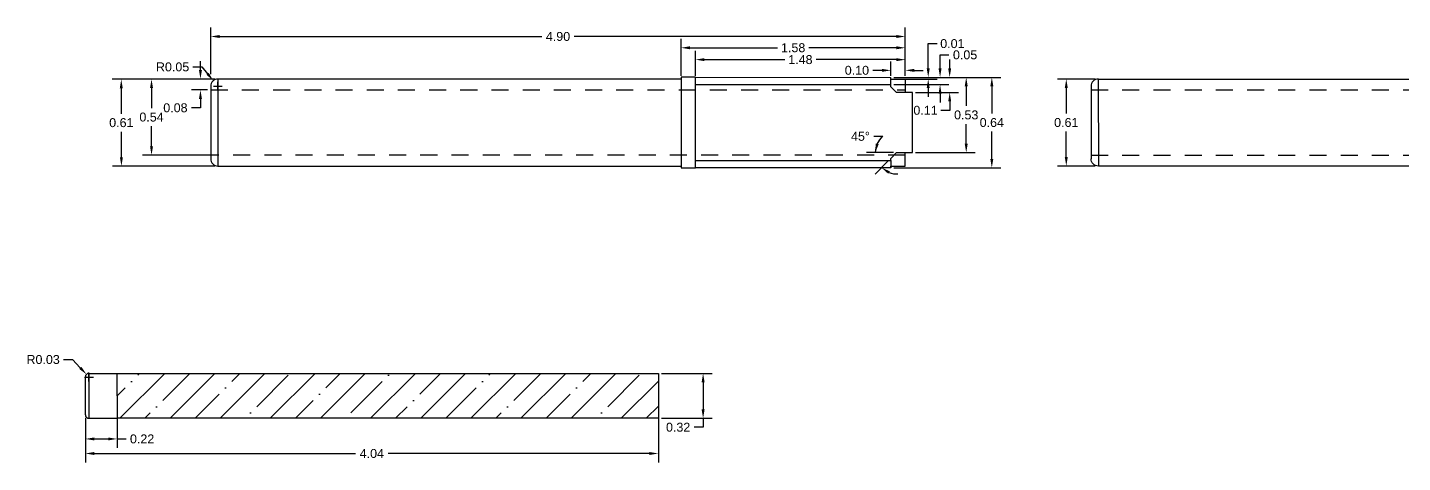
# Model space of a CAD drawing. Header units: inches. Extents: x 6.1 to 73.5, y 2.5 to 22.
# Drawn here: x 22.96 to 32.65, y 6.65 to 9.71 of the extents above; entities that cross this region are included whole.
import ezdxf

# ---------------------------------------------------------------- set-up
doc = ezdxf.new("R2010")
doc.units = ezdxf.units.IN
doc.header["$MEASUREMENT"] = 0
doc.linetypes.add('ACAD_ISO02W100', pattern=[15, 12, -3])
doc.layers.add('AlteFeteNevizibile', color=211, linetype='ACAD_ISO02W100')
doc.layers.add('Dimensiuni', color=4, linetype='Continuous', transparency=0.6)
doc.layers.add('ExteriorComponenta', color=1, linetype='Continuous', lineweight=25)
doc.styles.get("Standard").update_dxf_attribs({"font": 'arial.ttf'})
doc.dimstyles.get("Standard").update_dxf_attribs({"dimscale": 0.35, "dimtxt": 0.18, "dimasz": 0.18, "dimexe": 0.18, "dimexo": 0.0625, "dimgap": 0.09, "dimtad": 0, "dimtih": 1, "dimtoh": 1, "dimzin": 0, "dimdsep": 46, "dimtxsty": 'Standard', "dimcen": 0.09, "dimadec": 0, "dimazin": 0, "dimtfac": 1, "dimtofl": 0, "dimtmove": 0, "dimatfit": 3, "dimfxl": 1, "dimtolj": 1, "dimtzin": 0, "dimarcsym": 0})

# ---------------------------------------------------------------- blocks, each defined once
blk = doc.blocks.new('*D333')
at = {"layer": 'Dimensiuni', "color": 0, "lineweight": -2, "ltscale": 0.01, "transparency": 16777216}
for p, q in [((24.123, 9.4355), (24.186, 9.4355)), ((24.186, 9.4355), (24.2262, 9.387)), ((24.2983, 9.2684), (24.2983, 9.3314)), ((24.2668, 9.2999), (24.3298, 9.2999))]:
    blk.add_line(p, q, dxfattribs=at)
at = {"layer": 'Dimensiuni', "color": 0, "ltscale": 0.01, "transparency": 16777216}
blk.add_solid([(24.2342, 9.3937), (24.2181, 9.3803), (24.2664, 9.3384)], dxfattribs=at)
at = {"layer": 'Dimensiuni', "color": 0, "ltscale": 0.01, "transparency": 16777216, "insert": (23.9793, 9.4355), "char_height": 0.063, "attachment_point": 5}
blk.add_mtext('\\A1;R0.05', dxfattribs=at)
blk = doc.blocks.new('*D334')
at = {"layer": 'Dimensiuni', "color": 0, "lineweight": -2, "ltscale": 0.01, "transparency": 16777216}
for p, q in [((24.2483, 9.3841), (24.2483, 9.7129)), ((29.1462, 9.3841), (29.1462, 9.7129)), ((24.3113, 9.6499), (26.5827, 9.6499)), ((29.0832, 9.6499), (26.8117, 9.6499))]:
    blk.add_line(p, q, dxfattribs=at)
at = {"layer": 'Dimensiuni', "color": 0, "ltscale": 0.01, "transparency": 16777216}
for points in [[(24.3113, 9.6604), (24.3113, 9.6394), (24.2483, 9.6499)], [(29.0832, 9.6604), (29.0832, 9.6394), (29.1462, 9.6499)]]:
    blk.add_solid(points, dxfattribs=at)
at = {"layer": 'Dimensiuni', "color": 0, "ltscale": 0.01, "transparency": 16777216, "insert": (26.6972, 9.6499), "char_height": 0.063, "attachment_point": 5}
blk.add_mtext('\\A1;4.90', dxfattribs=at)
blk = doc.blocks.new('*D335')
at = {"layer": 'Dimensiuni', "color": 0, "lineweight": -2, "ltscale": 0.01, "transparency": 16777216}
for p, q in [((28.9812, 9.4114), (28.9182, 9.4114)), ((29.0442, 9.3718), (29.0442, 9.4744)), ((29.1462, 9.3718), (29.1462, 9.4744)), ((29.2092, 9.4113), (29.2722, 9.4113))]:
    blk.add_line(p, q, dxfattribs=at)
at = {"layer": 'Dimensiuni', "color": 0, "ltscale": 0.01, "transparency": 16777216}
for points in [[(28.9812, 9.4219), (28.9812, 9.4009), (29.0442, 9.4114)], [(29.2092, 9.4218), (29.2092, 9.4008), (29.1462, 9.4114)]]:
    blk.add_solid(points, dxfattribs=at)
at = {"layer": 'Dimensiuni', "color": 0, "ltscale": 0.01, "transparency": 16777216, "insert": (28.805, 9.4114), "char_height": 0.063, "attachment_point": 5}
blk.add_mtext('\\A1;0.10', dxfattribs=at)
blk = doc.blocks.new('*D336')
at = {"layer": 'Dimensiuni', "color": 0, "lineweight": -2, "ltscale": 0.01, "transparency": 16777216}
for p, q in [((27.5646, 9.3718), (27.5646, 9.6334)), ((29.1462, 9.3718), (29.1462, 9.6334)), ((27.6276, 9.5704), (28.245, 9.5704)), ((29.0832, 9.5704), (28.4658, 9.5704))]:
    blk.add_line(p, q, dxfattribs=at)
at = {"layer": 'Dimensiuni', "color": 0, "ltscale": 0.01, "transparency": 16777216}
for points in [[(27.6276, 9.5809), (27.6276, 9.5599), (27.5646, 9.5704)], [(29.0832, 9.5809), (29.0832, 9.5599), (29.1462, 9.5704)]]:
    blk.add_solid(points, dxfattribs=at)
at = {"layer": 'Dimensiuni', "color": 0, "ltscale": 0.01, "transparency": 16777216, "insert": (28.3554, 9.5704), "char_height": 0.063, "attachment_point": 5}
blk.add_mtext('\\A1;1.58', dxfattribs=at)
blk = doc.blocks.new('*D337')
at = {"layer": 'Dimensiuni', "color": 0, "lineweight": -2, "ltscale": 0.01, "transparency": 16777216}
for p, q in [((27.6666, 9.3718), (27.6666, 9.5498)), ((29.1462, 9.3718), (29.1462, 9.5498)), ((27.7296, 9.4868), (28.296, 9.4868)), ((29.0832, 9.4868), (28.5168, 9.4868))]:
    blk.add_line(p, q, dxfattribs=at)
at = {"layer": 'Dimensiuni', "color": 0, "ltscale": 0.01, "transparency": 16777216}
for points in [[(27.7296, 9.4973), (27.7296, 9.4763), (27.6666, 9.4868)], [(29.0832, 9.4973), (29.0832, 9.4763), (29.1462, 9.4868)]]:
    blk.add_solid(points, dxfattribs=at)
at = {"layer": 'Dimensiuni', "color": 0, "ltscale": 0.01, "transparency": 16777216, "insert": (28.4064, 9.4868), "char_height": 0.063, "attachment_point": 5}
blk.add_mtext('\\A1;1.48', dxfattribs=at)
blk = doc.blocks.new('*D338')
at = {"layer": 'Dimensiuni', "color": 0, "lineweight": -2, "ltscale": 0.01, "transparency": 16777216}
for p, q in [((29.3078, 9.4252), (29.3078, 9.5994)), ((29.3078, 9.5994), (29.3708, 9.5994)), ((29.0661, 9.3622), (29.3708, 9.3621)), ((29.0661, 9.3499), (29.3708, 9.3498)), ((29.3077, 9.2869), (29.3077, 9.2239))]:
    blk.add_line(p, q, dxfattribs=at)
at = {"layer": 'Dimensiuni', "color": 0, "ltscale": 0.01, "transparency": 16777216}
for points in [[(29.2973, 9.4252), (29.3183, 9.4252), (29.3078, 9.3622)], [(29.2972, 9.2869), (29.3182, 9.2869), (29.3078, 9.3499)]]:
    blk.add_solid(points, dxfattribs=at)
at = {"layer": 'Dimensiuni', "color": 0, "ltscale": 0.01, "transparency": 16777216, "insert": (29.4781, 9.5994), "char_height": 0.063, "attachment_point": 5}
blk.add_mtext('\\A1;0.01', dxfattribs=at)
blk = doc.blocks.new('*D339')
at = {"layer": 'Dimensiuni', "color": 0, "lineweight": -2, "ltscale": 0.01, "transparency": 16777216}
for p, q in [((29.4591, 9.4252), (29.4591, 9.4882)), ((29.161, 9.3622), (29.5221, 9.3622)), ((29.2191, 9.2556), (29.5221, 9.2556)), ((29.4591, 9.1296), (29.3961, 9.1296)), ((29.4591, 9.1926), (29.4591, 9.1296))]:
    blk.add_line(p, q, dxfattribs=at)
at = {"layer": 'Dimensiuni', "color": 0, "ltscale": 0.01, "transparency": 16777216}
for points in [[(29.4486, 9.4252), (29.4696, 9.4252), (29.4591, 9.3622)], [(29.4486, 9.1926), (29.4696, 9.1926), (29.4591, 9.2556)]]:
    blk.add_solid(points, dxfattribs=at)
at = {"layer": 'Dimensiuni', "color": 0, "ltscale": 0.01, "transparency": 16777216, "insert": (29.2889, 9.1296), "char_height": 0.063, "attachment_point": 5}
blk.add_mtext('\\A1;0.11', dxfattribs=at)
blk = doc.blocks.new('*D340')
at = {"layer": 'Dimensiuni', "color": 0, "lineweight": -2, "ltscale": 0.01, "transparency": 16777216}
for p, q in [((29.0661, 9.3622), (29.6388, 9.3622)), ((29.5758, 9.2992), (29.5758, 9.1609)), ((29.5758, 8.8951), (29.5758, 9.0335)), ((29.2191, 8.8321), (29.6388, 8.8321))]:
    blk.add_line(p, q, dxfattribs=at)
at = {"layer": 'Dimensiuni', "color": 0, "ltscale": 0.01, "transparency": 16777216}
for points in [[(29.5653, 9.2992), (29.5863, 9.2992), (29.5758, 9.3622)], [(29.5653, 8.8951), (29.5863, 8.8951), (29.5758, 8.8321)]]:
    blk.add_solid(points, dxfattribs=at)
at = {"layer": 'Dimensiuni', "color": 0, "ltscale": 0.01, "transparency": 16777216, "insert": (29.5758, 9.0972), "char_height": 0.063, "attachment_point": 5}
blk.add_mtext('\\A1;0.53', dxfattribs=at)
blk = doc.blocks.new('*D341')
at = {"layer": 'Dimensiuni', "color": 0, "lineweight": -2, "ltscale": 0.01, "transparency": 16777216}
for p, q in [((29.0661, 9.3622), (29.8194, 9.3622)), ((29.7564, 9.2992), (29.7563, 9.1072)), ((29.7563, 8.7879), (29.7563, 8.9799)), ((29.066, 8.7249), (29.8193, 8.7249))]:
    blk.add_line(p, q, dxfattribs=at)
at = {"layer": 'Dimensiuni', "color": 0, "ltscale": 0.01, "transparency": 16777216}
for points in [[(29.7459, 9.2992), (29.7669, 9.2992), (29.7564, 9.3622)], [(29.7458, 8.7879), (29.7668, 8.7879), (29.7563, 8.7249)]]:
    blk.add_solid(points, dxfattribs=at)
at = {"layer": 'Dimensiuni', "color": 0, "ltscale": 0.01, "transparency": 16777216, "insert": (29.7563, 9.0436), "char_height": 0.063, "attachment_point": 5}
blk.add_mtext('\\A1;0.64', dxfattribs=at)
blk = doc.blocks.new('*D342')
at = {"layer": 'Dimensiuni', "color": 0, "lineweight": -2, "ltscale": 0.01, "transparency": 16777216}
for p, q in [((24.1756, 9.4129), (24.1756, 9.4759)), ((24.2774, 9.3499), (24.1126, 9.3499)), ((24.2264, 9.2734), (24.1126, 9.2734)), ((24.1756, 9.1474), (24.1126, 9.1474)), ((24.1756, 9.2104), (24.1756, 9.1474))]:
    blk.add_line(p, q, dxfattribs=at)
at = {"layer": 'Dimensiuni', "color": 0, "ltscale": 0.01, "transparency": 16777216}
for points in [[(24.1651, 9.4129), (24.1861, 9.4129), (24.1756, 9.3499)], [(24.1651, 9.2104), (24.1861, 9.2104), (24.1756, 9.2734)]]:
    blk.add_solid(points, dxfattribs=at)
at = {"layer": 'Dimensiuni', "color": 0, "ltscale": 0.01, "transparency": 16777216, "insert": (23.9992, 9.1474), "char_height": 0.063, "attachment_point": 5}
blk.add_mtext('\\A1;0.08', dxfattribs=at)
blk = doc.blocks.new('*D343')
at = {"layer": 'Dimensiuni', "color": 0, "lineweight": -2, "ltscale": 0.01, "transparency": 16777216}
for p, q in [((24.2774, 9.3499), (23.7678, 9.3499)), ((23.8308, 9.2869), (23.8308, 9.1458)), ((23.8308, 8.8772), (23.8308, 9.0184)), ((24.2774, 8.8142), (23.7678, 8.8142))]:
    blk.add_line(p, q, dxfattribs=at)
at = {"layer": 'Dimensiuni', "color": 0, "ltscale": 0.01, "transparency": 16777216}
for points in [[(23.8203, 9.2869), (23.8413, 9.2869), (23.8308, 9.3499)], [(23.8203, 8.8772), (23.8413, 8.8772), (23.8308, 8.8142)]]:
    blk.add_solid(points, dxfattribs=at)
at = {"layer": 'Dimensiuni', "color": 0, "ltscale": 0.01, "transparency": 16777216, "insert": (23.8308, 9.0821), "char_height": 0.063, "attachment_point": 5}
blk.add_mtext('\\A1;0.54', dxfattribs=at)
blk = doc.blocks.new('*D344')
at = {"layer": 'Dimensiuni', "color": 0, "lineweight": -2, "ltscale": 0.01, "transparency": 16777216}
for p, q in [((29.3912, 9.4251), (29.3913, 9.5204)), ((29.3913, 9.5204), (29.4543, 9.5204)), ((29.066, 9.3112), (29.4542, 9.3111)), ((29.0661, 9.3622), (29.4542, 9.3621)), ((29.3912, 9.2481), (29.3912, 9.1851))]:
    blk.add_line(p, q, dxfattribs=at)
at = {"layer": 'Dimensiuni', "color": 0, "ltscale": 0.01, "transparency": 16777216}
for points in [[(29.3807, 9.4251), (29.4017, 9.4251), (29.3912, 9.3621)], [(29.3807, 9.2481), (29.4017, 9.2481), (29.3912, 9.3111)]]:
    blk.add_solid(points, dxfattribs=at)
at = {"layer": 'Dimensiuni', "color": 0, "ltscale": 0.01, "transparency": 16777216, "insert": (29.5678, 9.5204), "char_height": 0.063, "attachment_point": 5}
blk.add_mtext('\\A1;0.05', dxfattribs=at)
blk = doc.blocks.new('*D345')
at = {"layer": 'Dimensiuni', "color": 0, "lineweight": -2, "ltscale": 0.01, "transparency": 16777216}
for p, q in [((28.9875, 8.9465), (28.9245, 8.9465)), ((29.0631, 8.8321), (28.8717, 8.8321)), ((29.0287, 8.7758), (28.9342, 8.6813))]:
    blk.add_line(p, q, dxfattribs=at)
for start, end in [(130.42883, 180), (131.60158, 155.80079), (249.19921, 273.39842)]:
    blk.add_arc((29.085, 8.8321), 0.1503, start, end, dxfattribs=at)
at = {"layer": 'Dimensiuni', "color": 0, "ltscale": 0.01, "transparency": 16777216}
for points in [[(28.9582, 8.8915), (28.9376, 8.8959), (28.9347, 8.8321)], [(29.0259, 8.6828), (29.0373, 8.7004), (28.9787, 8.7258)]]:
    blk.add_solid(points, dxfattribs=at)
at = {"layer": 'Dimensiuni', "color": 0, "ltscale": 0.01, "transparency": 16777216, "insert": (28.83, 8.9465), "char_height": 0.063, "attachment_point": 5}
blk.add_mtext('\\A1;45°', dxfattribs=at)
blk = doc.blocks.new('*D346')
at = {"layer": 'Dimensiuni', "color": 0, "lineweight": -2, "ltscale": 0.01, "transparency": 16777216}
for p, q in [((24.2764, 9.3499), (23.5543, 9.3487)), ((23.6174, 9.2858), (23.6177, 9.1063)), ((23.6182, 8.7996), (23.6179, 8.979)), ((24.2774, 8.7377), (23.5553, 8.7365))]:
    blk.add_line(p, q, dxfattribs=at)
at = {"layer": 'Dimensiuni', "color": 0, "ltscale": 0.01, "transparency": 16777216}
for points in [[(23.6279, 9.2858), (23.6069, 9.2858), (23.6173, 9.3488)], [(23.6287, 8.7996), (23.6077, 8.7995), (23.6183, 8.7366)]]:
    blk.add_solid(points, dxfattribs=at)
at = {"layer": 'Dimensiuni', "color": 0, "ltscale": 0.01, "transparency": 16777216, "insert": (23.6178, 9.0427), "char_height": 0.063, "attachment_point": 5}
blk.add_mtext('\\A1;0.61', dxfattribs=at)
blk = doc.blocks.new('*D347')
at = {"layer": 'Dimensiuni', "color": 0, "lineweight": -2, "ltscale": 0.01, "transparency": 16777216}
for p, q in [((30.4856, 9.35), (30.2183, 9.35)), ((30.2813, 9.287), (30.2813, 9.1075)), ((30.2813, 8.8007), (30.2813, 8.9802)), ((30.4856, 8.7377), (30.2183, 8.7377))]:
    blk.add_line(p, q, dxfattribs=at)
at = {"layer": 'Dimensiuni', "color": 0, "ltscale": 0.01, "transparency": 16777216}
for points in [[(30.2708, 9.287), (30.2918, 9.287), (30.2813, 9.35)], [(30.2708, 8.8007), (30.2918, 8.8007), (30.2813, 8.7377)]]:
    blk.add_solid(points, dxfattribs=at)
at = {"layer": 'Dimensiuni', "color": 0, "ltscale": 0.01, "transparency": 16777216, "insert": (30.2813, 9.0438), "char_height": 0.063, "attachment_point": 5}
blk.add_mtext('\\A1;0.61', dxfattribs=at)
blk = doc.blocks.new('*D366')
at = {"layer": 'Dimensiuni', "color": 0, "lineweight": -2, "ltscale": 0.01, "transparency": 16777216}
for p, q in [((23.3641, 6.9646), (23.3641, 6.6499)), ((27.4049, 6.9646), (27.4049, 6.6499)), ((23.4271, 6.7129), (25.2701, 6.7129)), ((27.3419, 6.7129), (25.499, 6.7129))]:
    blk.add_line(p, q, dxfattribs=at)
at = {"layer": 'Dimensiuni', "color": 0, "ltscale": 0.01, "transparency": 16777216}
for points in [[(23.4271, 6.7234), (23.4271, 6.7024), (23.3641, 6.7129)], [(27.3419, 6.7234), (27.3419, 6.7024), (27.4049, 6.7129)]]:
    blk.add_solid(points, dxfattribs=at)
at = {"layer": 'Dimensiuni', "color": 0, "ltscale": 0.01, "transparency": 16777216, "insert": (25.3845, 6.7129), "char_height": 0.063, "attachment_point": 5}
blk.add_mtext('\\A1;4.04', dxfattribs=at)
blk = doc.blocks.new('*D367')
at = {"layer": 'Dimensiuni', "color": 0, "lineweight": -2, "ltscale": 0.01, "transparency": 16777216}
for p, q in [((23.2098, 7.3746), (23.2728, 7.3746)), ((23.2728, 7.3746), (23.3286, 7.3159)), ((23.3896, 7.2202), (23.3896, 7.2832)), ((23.3581, 7.2517), (23.4211, 7.2517))]:
    blk.add_line(p, q, dxfattribs=at)
at = {"layer": 'Dimensiuni', "color": 0, "ltscale": 0.01, "transparency": 16777216}
blk.add_solid([(23.3362, 7.3231), (23.321, 7.3086), (23.372, 7.2702)], dxfattribs=at)
at = {"layer": 'Dimensiuni', "color": 0, "ltscale": 0.01, "transparency": 16777216, "insert": (23.0663, 7.3746), "char_height": 0.063, "attachment_point": 5}
blk.add_mtext('\\A1;R0.03', dxfattribs=at)
blk = doc.blocks.new('*D368')
at = {"layer": 'Dimensiuni', "color": 0, "lineweight": -2, "ltscale": 0.01, "transparency": 16777216}
for p, q in [((23.3641, 6.9646), (23.3641, 6.7525)), ((23.5883, 6.9587), (23.5883, 6.7525)), ((23.4271, 6.8155), (23.5253, 6.8155)), ((23.5883, 6.8155), (23.6513, 6.8155))]:
    blk.add_line(p, q, dxfattribs=at)
at = {"layer": 'Dimensiuni', "color": 0, "ltscale": 0.01, "transparency": 16777216}
for points in [[(23.4271, 6.826), (23.4271, 6.805), (23.3641, 6.8155)], [(23.5253, 6.826), (23.5253, 6.805), (23.5883, 6.8155)]]:
    blk.add_solid(points, dxfattribs=at)
at = {"layer": 'Dimensiuni', "color": 0, "ltscale": 0.01, "transparency": 16777216, "insert": (23.7643, 6.8155), "char_height": 0.063, "attachment_point": 5}
blk.add_mtext('\\A1;0.22', dxfattribs=at)
blk = doc.blocks.new('*D369')
at = {"layer": 'Dimensiuni', "color": 0, "lineweight": -2, "ltscale": 0.01, "transparency": 16777216}
for p, q in [((27.4268, 7.2772), (27.7833, 7.2772)), ((27.7203, 7.2142), (27.7203, 7.0239)), ((27.4268, 6.9609), (27.7833, 6.9609)), ((27.7203, 6.8979), (27.6573, 6.8979)), ((27.7203, 6.9609), (27.7203, 6.8979))]:
    blk.add_line(p, q, dxfattribs=at)
at = {"layer": 'Dimensiuni', "color": 0, "ltscale": 0.01, "transparency": 16777216}
for points in [[(27.7098, 7.2142), (27.7308, 7.2142), (27.7203, 7.2772)], [(27.7098, 7.0239), (27.7308, 7.0239), (27.7203, 6.9609)]]:
    blk.add_solid(points, dxfattribs=at)
at = {"layer": 'Dimensiuni', "color": 0, "ltscale": 0.01, "transparency": 16777216, "insert": (27.5443, 6.8979), "char_height": 0.063, "attachment_point": 5}
blk.add_mtext('\\A1;0.32', dxfattribs=at)
blk = doc.blocks.new('schita_teava_arc')
at = {"layer": 'AlteFeteNevizibile'}
h = blk.add_hatch(dxfattribs=at)
h.set_pattern_fill('ANSI35', color=256)
h.set_pattern_definition([(45, (-43.30921, -11.8725), (-0.1767767, 0.1767767), []), (45, (-43.13244, -11.8725), (-0.1767767, 0.1767767), [0.3125, -0.0625, 0, -0.0625])])
edge = h.paths.add_edge_path()
edge.add_line((23.5883, 7.1196), (23.5883, 7.2772))
edge.add_line((23.5883, 7.2772), (27.4049, 7.2772))
edge.add_line((27.4049, 7.2772), (27.4049, 6.9609))
edge.add_line((27.4049, 6.9609), (23.5883, 6.9609))
edge.add_line((23.5883, 6.9609), (23.5883, 7.1196))
at = {"layer": 'AlteFeteNevizibile', "ltscale": 0.01}
for p, q in [((24.2483, 9.2734), (29.1462, 9.2734)), ((30.4564, 9.2734), (35.4054, 9.2734)), ((29.1462, 8.8142), (24.2483, 8.8142)), ((30.4564, 8.8142), (35.3544, 8.8142))]:
    blk.add_line(p, q, dxfattribs=at)
at = {"layer": 'ExteriorComponenta'}
for p, q in [((24.2983, 9.3499), (24.2993, 8.7377)), ((27.5646, 9.3499), (24.2993, 9.3499)), ((27.6666, 9.3627), (27.5646, 9.3627)), ((27.5646, 9.3627), (27.5646, 9.3499)), ((27.5646, 9.3499), (27.5646, 8.7377)), ((27.6666, 9.3117), (27.6666, 9.3627)), ((27.6666, 9.3627), (29.0442, 9.3622)), ((27.6666, 8.7249), (27.6666, 9.3627)), ((29.0442, 9.3112), (29.0442, 9.3622)), ((29.0442, 9.3499), (29.1462, 9.3499)), ((29.0442, 9.2963), (29.0442, 9.3112)), ((29.1462, 9.3499), (29.1462, 9.2556)), ((30.5064, 9.35), (30.5075, 8.7377)), ((24.2483, 9.2953), (24.2483, 8.7923)), ((29.085, 9.2556), (29.0442, 9.2963)), ((29.1972, 9.2556), (29.085, 9.2556)), ((29.1972, 8.8321), (29.1972, 9.2556)), ((30.4564, 9.2989), (30.4564, 8.7887)), ((23.3896, 7.2772), (23.5883, 7.2772)), ((23.3896, 7.2772), (23.3896, 6.9609)), ((23.5883, 7.2772), (27.4049, 7.2772)), ((23.5883, 7.1196), (23.5883, 7.2772)), ((27.4049, 7.2772), (27.4049, 6.9609)), ((23.3641, 6.9864), (23.3641, 7.2517)), ((23.5883, 7.1196), (23.5883, 6.9609)), ((23.3896, 6.9609), (23.5883, 6.9609)), ((27.4049, 6.9609), (23.5883, 6.9609))]:
    blk.add_line(p, q, dxfattribs=at)
for points in [[(30.5074, 9.35), (33.7728, 9.35), (33.7728, 9.4015), (33.8748, 9.4015), (33.8749, 9.4985), (35.4054, 9.4985), (35.4054, 9.1326), (35.2932, 9.1327), (35.2932, 9.0438), (35.2524, 9.0438), (35.2523, 9.4475)], [(27.6666, 9.3117), (29.0442, 9.3112)], [(29.0442, 8.7249), (29.0442, 8.7377), (29.1462, 8.7377), (29.1462, 8.8142), (29.1462, 8.8321)], [(29.0442, 8.7759), (29.0442, 8.7913), (29.085, 8.8321), (29.1972, 8.8321)], [(24.2993, 8.7377), (27.5646, 8.7377), (27.5646, 8.7249), (27.6666, 8.7249), (27.6666, 8.7759), (29.0442, 8.7759), (29.0442, 8.7249), (27.6666, 8.7249)]]:
    blk.add_lwpolyline(points, dxfattribs=at)
for points in [[(24.2993, 9.3499, 0.426346), (24.2483, 9.2989, -1.020838)], [(24.2483, 9.2989), (24.2483, 8.7887, 0.414214), (24.2993, 8.7377, -0.003992)], [(35.2932, 9.0438), (35.3544, 9.0438), (35.3544, 8.5336), (35.0993, 8.5336), (35.0483, 8.5847), (35.0483, 8.6357), (34.9972, 8.6867), (34.7481, 8.6867), (34.7481, 8.4781), (34.6971, 8.4271), (34.5585, 8.4271), (34.5585, 8.6357), (34.5074, 8.6867), (33.7728, 8.6867), (33.7728, 8.7377), (30.5074, 8.7377, -0.414214), (30.4564, 8.7887, 0.243647)], [(23.3896, 7.2772, 0.414214), (23.3641, 7.2517, 10.709573)], [(23.3641, 6.9864, 0.414214), (23.3896, 6.9609, 10.709573)]]:
    blk.add_lwpolyline(points, format="xyb", dxfattribs=at)
blk.add_arc((30.5064, 9.3), 0.05, 88.81843, 181.18157, dxfattribs=at)
at = {"layer": 'Dimensiuni', "ltscale": 0.01}
for base, p1, p2, picture, middle in [((24.2483, 9.6499), (29.1462, 9.3622), (24.2483, 9.3622), '*D334', (26.6972, 9.6499)), ((27.5646, 9.5704), (29.1462, 9.3499), (27.5646, 9.3499), '*D336', (28.3554, 9.5704)), ((27.6666, 9.4868), (29.1462, 9.3499), (27.6666, 9.3499), '*D337', (28.4064, 9.4868)), ((27.4049, 6.7129), (23.3641, 6.9864), (27.4049, 6.9864), '*D366', (25.3845, 6.7129)), ((23.5883, 6.8155), (23.3641, 6.9864), (23.5883, 6.9806), '*D368', (23.7643, 6.8155))]:
    dim = blk.add_linear_dim(base=base, p1=p1, p2=p2, dimstyle='Standard', dxfattribs=at)
    dim.commit()
    dim.dimension.update_dxf_attribs({"geometry": picture, "text_midpoint": middle})
for base, p1, p2, angle, picture, middle, dimtype in [((29.3078, 9.3499), (29.0442, 9.3622), (29.0442, 9.3499), 269.98182, '*D338', (29.4781, 9.5994), 129), ((29.3912, 9.3111), (29.0442, 9.3622), (29.0442, 9.3112), 269.98182, '*D344', (29.5678, 9.5204), 129), ((24.1756, 9.2734), (24.2993, 9.3499), (24.2483, 9.2734), 90, '*D342', (23.9992, 9.1474), 128), ((23.8308, 8.8142), (24.2993, 9.3499), (24.2993, 8.8142), 90, '*D343', (23.8308, 9.0821), 128)]:
    dim = blk.add_linear_dim(base=base, p1=p1, p2=p2, angle=angle, dimstyle='Standard', dxfattribs=at)
    dim.commit()
    dim.dimension.update_dxf_attribs({"geometry": picture, "text_midpoint": middle, "dimtype": dimtype})
dim = blk.add_radius_dim(center=(24.2983, 9.2999), mpoint=(24.2664, 9.3384), dimstyle='Standard', dxfattribs=at)
dim.commit()
dim.dimension.update_dxf_attribs({"geometry": '*D333', "text_midpoint": (23.9793, 9.4355)})
for p1, p2, distance, picture, middle in [((29.1462, 9.3499), (29.0442, 9.35), -0.0614, '*D335', (28.805, 9.4114)), ((24.2983, 9.3499), (24.2993, 8.7377), -0.6809, '*D346', (23.6178, 9.0427)), ((29.0442, 9.3622), (29.0442, 8.7249), 0.7122, '*D341', (29.7563, 9.0436)), ((27.4049, 7.2772), (27.4049, 6.9609), 0.3153, '*D369', (27.5443, 6.8979))]:
    dim = blk.add_aligned_dim(p1=p1, p2=p2, distance=distance, dimstyle='Standard', dxfattribs=at)
    dim.commit()
    dim.dimension.update_dxf_attribs({"geometry": picture, "text_midpoint": middle})
for base, p1, p2, picture, middle in [((29.4591, 9.2556), (29.1392, 9.3622), (29.1972, 9.2556), '*D339', (29.2889, 9.1296)), ((29.5758, 8.8321), (29.0442, 9.3622), (29.1972, 8.8321), '*D340', (29.5758, 9.0972)), ((30.2813, 9.35), (30.5075, 8.7377), (30.5075, 9.35), '*D347', (30.2813, 9.0438))]:
    dim = blk.add_linear_dim(base=base, p1=p1, p2=p2, angle=90, dimstyle='Standard', dxfattribs=at)
    dim.commit()
    dim.dimension.update_dxf_attribs({"geometry": picture, "text_midpoint": middle})
dim = blk.add_angular_dim_2l(base=(28.9548, 8.757), line1=((29.0442, 8.7913), (29.085, 8.8321)), line2=((29.085, 8.8321), (29.1972, 8.8321)), dimstyle='Standard', dxfattribs=at)
dim.commit()
dim.dimension.update_dxf_attribs({"geometry": '*D345', "text_midpoint": (28.83, 8.9465)})
dim = blk.add_radius_dim(center=(23.3896, 7.2517), mpoint=(23.372, 7.2702), dimstyle='Standard', dxfattribs=at)
dim.commit()
dim.dimension.update_dxf_attribs({"geometry": '*D367', "text_midpoint": (23.0663, 7.3746), "dimtype": 132})

msp = doc.modelspace()

# ---------------------------------------------------------------- block references
at = {"layer": 'Dimensiuni'}
msp.add_blockref('schita_teava_arc', (0, 0), dxfattribs=at)

doc.saveas('drawing.dxf')
